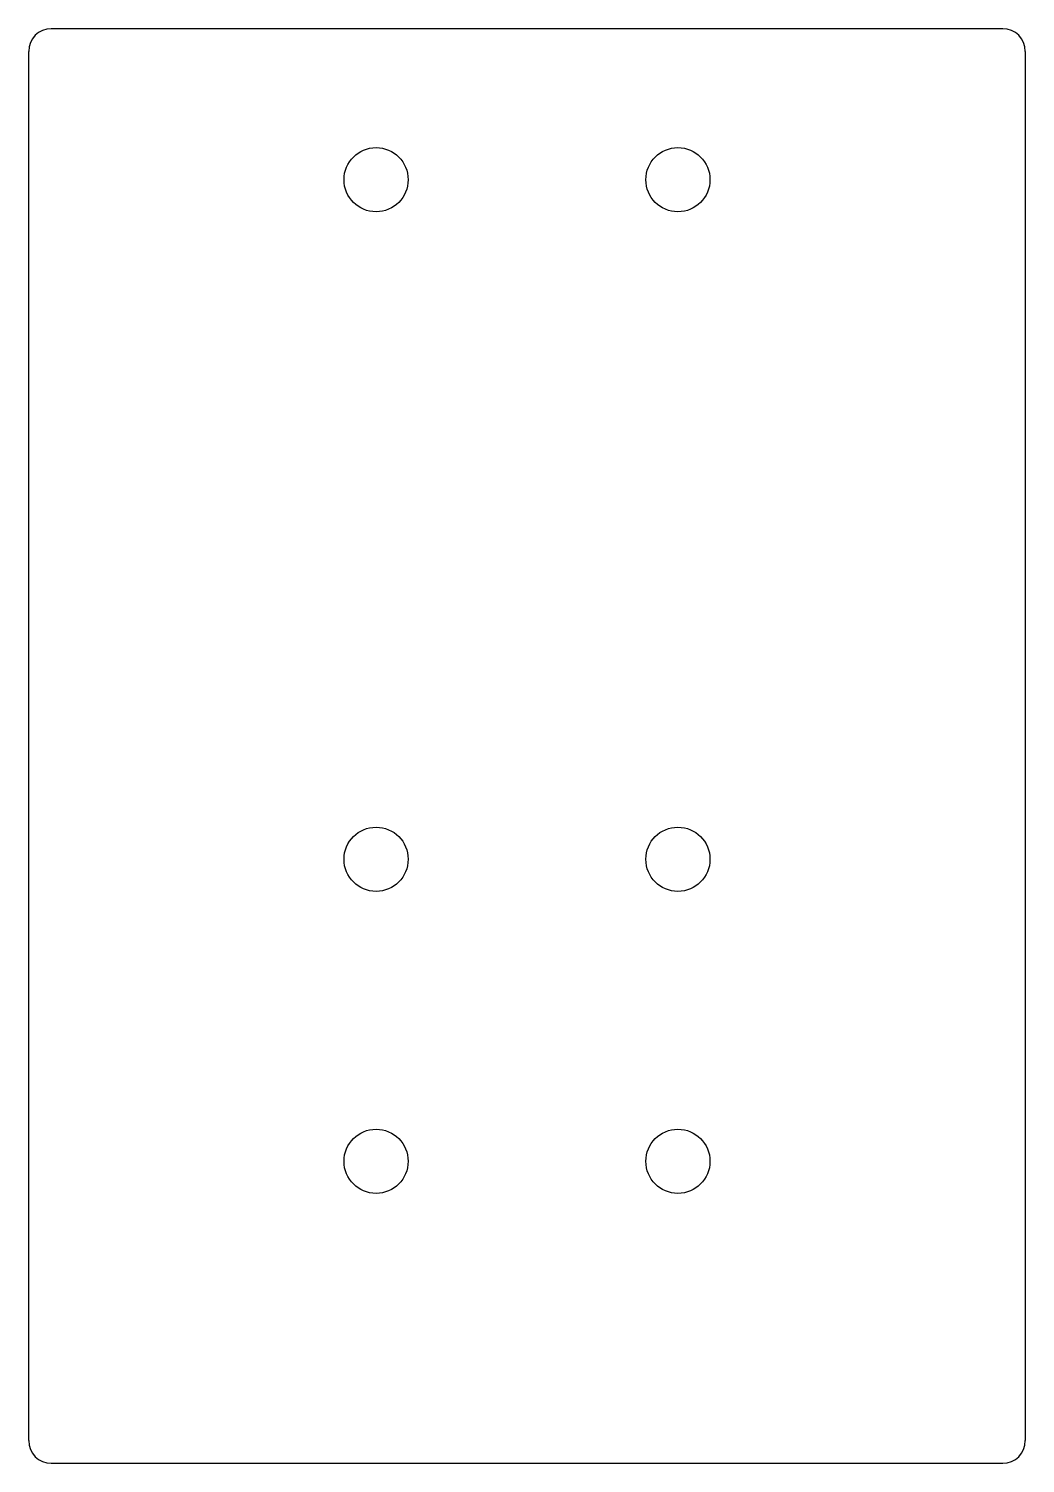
# Model space of a CAD drawing. Header units: millimetres. Extents: x -66 to 66, y -95 to 95.
import ezdxf

# ---------------------------------------------------------------- set-up
doc = ezdxf.new("R2010")
doc.units = ezdxf.units.MM

msp = doc.modelspace()

# ---------------------------------------------------------------- linework, layer by layer
at = {"color": 7, "linetype": 'Continuous', "lineweight": 25}
for p, q in [((63.04, 95), (-63.04, 95)), ((-66.04, -92), (-66.04, 92)), ((66.04, 92), (66.04, -92)), ((-63.04, -95), (63.04, -95))]:
    msp.add_line(p, q, dxfattribs=at)
for centre in [(-20, 75), (20, 75), (-20, -15), (20, -15), (-20, -55), (20, -55)]:
    msp.add_circle(centre, 4.25, dxfattribs=at)
for centre, start, end in [((-63.04, 92), 90, 180), ((63.04, 92), 0, 90), ((-63.04, -92), 180, 270), ((63.04, -92), 270, 0)]:
    msp.add_arc(centre, 3, start, end, dxfattribs=at)

doc.saveas('drawing.dxf')
